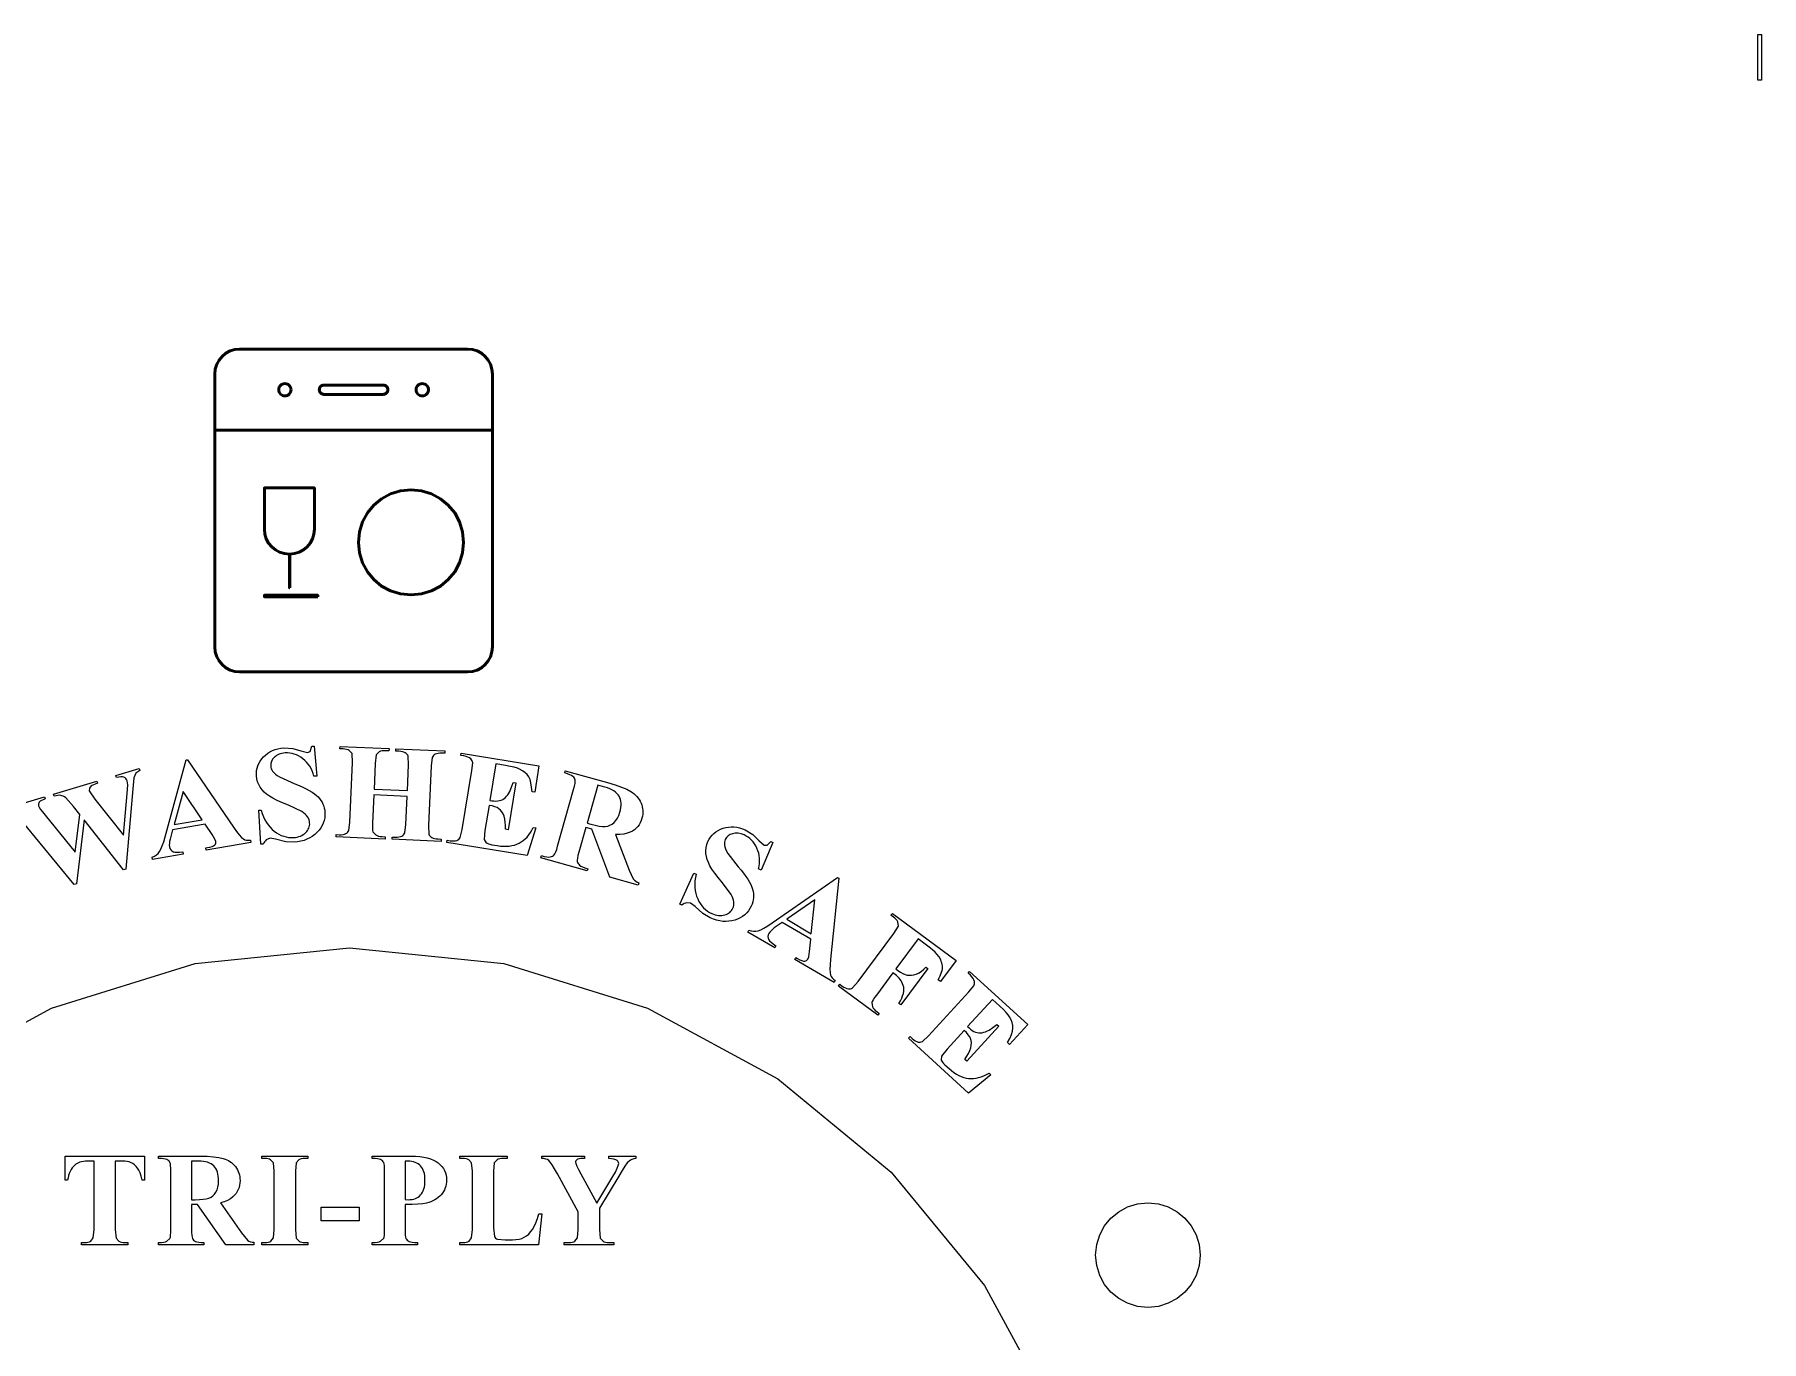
# Model space of a CAD drawing. Header units: centimetres. Extents: x -6.4 to 5.4, y -5.3 to 6.4.
# Drawn here: x -1.25 to 5.43, y 1.38 to 6.44 of the extents above; entities that cross this region are included whole.
import ezdxf

# ---------------------------------------------------------------- set-up
doc = ezdxf.new("R2010")
doc.units = ezdxf.units.CM
doc.header["$MEASUREMENT"] = 0
doc.header["$XCLIPFRAME"] = 0
doc.layers.add('Layer 1', color=7, linetype='Continuous')
picture_1 = doc.add_image_def('image2.png', size_in_pixel=(73, 914))

msp = doc.modelspace()

# ---------------------------------------------------------------- linework, layer by layer
at = {"layer": 'Layer 1', "lineweight": 50}
for points in [[(0.42797, 3.97009), (-0.45211, 3.97009), (-0.47167, 3.97206), (-0.48988, 3.97772), (-0.50637, 3.98667), (-0.52073, 3.99852), (-0.53258, 4.01289), (-0.54153, 4.02937), (-0.54719, 4.04759), (-0.54916, 4.06714), (-0.54916, 5.12248), (-0.54719, 5.14203), (-0.54153, 5.16025), (-0.53258, 5.17673), (-0.52073, 5.1911), (-0.50637, 5.20295), (-0.48988, 5.2119), (-0.47167, 5.21756), (-0.45211, 5.21953), (0.42797, 5.21953), (0.44752, 5.21756), (0.46574, 5.2119), (0.48222, 5.20295), (0.49658, 5.1911), (0.50843, 5.17673), (0.51738, 5.16025), (0.52304, 5.14203), (0.52501, 5.12248), (0.52501, 4.06714), (0.52304, 4.04759), (0.51738, 4.02937), (0.50843, 4.01289), (0.49658, 3.99852), (0.48222, 3.98667), (0.46574, 3.97772), (0.44752, 3.97206), (0.42797, 3.97009)], [(-0.254, 5.06203), (-0.25448, 5.05724), (-0.25587, 5.05278), (-0.25806, 5.04874), (-0.26097, 5.04522), (-0.26449, 5.04231), (-0.26853, 5.04012), (-0.27299, 5.03873), (-0.27778, 5.03825), (-0.28258, 5.03873), (-0.28705, 5.04012), (-0.2911, 5.04231), (-0.29462, 5.04522), (-0.29753, 5.04874), (-0.29972, 5.05278), (-0.30111, 5.05724), (-0.30159, 5.06203), (-0.30111, 5.06682), (-0.29972, 5.07128), (-0.29753, 5.07532), (-0.29462, 5.07884), (-0.2911, 5.08174), (-0.28705, 5.08393), (-0.28258, 5.08532), (-0.27778, 5.0858), (-0.27299, 5.08532), (-0.26853, 5.08393), (-0.26449, 5.08174), (-0.26097, 5.07884), (-0.25806, 5.07532), (-0.25587, 5.07128), (-0.25448, 5.06682), (-0.254, 5.06203)], [(0.10291, 5.04415), (-0.12704, 5.04415), (-0.13064, 5.04451), (-0.134, 5.04556), (-0.13703, 5.0472), (-0.13968, 5.04939), (-0.14187, 5.05204), (-0.14351, 5.05507), (-0.14456, 5.05843), (-0.14492, 5.06203), (-0.14456, 5.06564), (-0.14351, 5.06899), (-0.14187, 5.07203), (-0.13968, 5.07468), (-0.13703, 5.07686), (-0.134, 5.07851), (-0.13064, 5.07956), (-0.12704, 5.07992), (0.10291, 5.07992), (0.10651, 5.07956), (0.10987, 5.07851), (0.1129, 5.07686), (0.11555, 5.07468), (0.11774, 5.07203), (0.11938, 5.06899), (0.12043, 5.06564), (0.12079, 5.06203), (0.12043, 5.05843), (0.11938, 5.05507), (0.11774, 5.05204), (0.11555, 5.04939), (0.1129, 5.0472), (0.10987, 5.04556), (0.10651, 5.04451), (0.10291, 5.04415)], [(0.27744, 5.06203), (0.27696, 5.05724), (0.27557, 5.05278), (0.27338, 5.04874), (0.27047, 5.04522), (0.26695, 5.04231), (0.26291, 5.04012), (0.25845, 5.03873), (0.25366, 5.03825), (0.24886, 5.03873), (0.24439, 5.04012), (0.24034, 5.04231), (0.23682, 5.04522), (0.23391, 5.04874), (0.23172, 5.05278), (0.23033, 5.05724), (0.22985, 5.06203), (0.23033, 5.06682), (0.23172, 5.07128), (0.23391, 5.07532), (0.23682, 5.07884), (0.24034, 5.08174), (0.24439, 5.08393), (0.24886, 5.08532), (0.25366, 5.0858), (0.25845, 5.08532), (0.26291, 5.08393), (0.26695, 5.08174), (0.27047, 5.07884), (0.27338, 5.07532), (0.27557, 5.07128), (0.27696, 5.06682), (0.27744, 5.06203)], [(-0.26043, 4.42603), (-0.26043, 4.42603), (-0.27994, 4.428), (-0.29811, 4.43363), (-0.31455, 4.44256), (-0.32888, 4.45438), (-0.3407, 4.4687), (-0.34963, 4.48514), (-0.35527, 4.50332), (-0.35724, 4.52283), (-0.35724, 4.68186), (-0.16363, 4.68186), (-0.16363, 4.52283), (-0.1656, 4.50332), (-0.17124, 4.48514), (-0.18017, 4.4687), (-0.19199, 4.45438), (-0.20632, 4.44256), (-0.22276, 4.43363), (-0.24093, 4.428), (-0.26043, 4.42603)], [(0.41354, 4.4715), (0.4094, 4.43049), (0.39754, 4.39229), (0.37878, 4.35771), (0.35393, 4.32759), (0.32381, 4.30274), (0.28923, 4.28398), (0.25103, 4.27212), (0.21002, 4.26798), (0.16899, 4.27212), (0.13078, 4.28398), (0.09621, 4.30274), (0.06608, 4.32759), (0.04123, 4.35771), (0.02246, 4.39229), (0.0106, 4.43049), (0.00647, 4.4715), (0.0106, 4.51252), (0.02246, 4.55072), (0.04123, 4.58529), (0.06608, 4.61541), (0.09621, 4.64026), (0.13078, 4.65903), (0.16899, 4.67089), (0.21002, 4.67502), (0.25103, 4.67089), (0.28923, 4.65903), (0.32381, 4.64026), (0.35393, 4.61541), (0.37878, 4.58529), (0.39754, 4.55072), (0.4094, 4.51252), (0.41354, 4.4715)], [(-0.25926, 4.29613), (-0.26046, 4.29613), (-0.26046, 4.42606), (-0.25926, 4.42606), (-0.25926, 4.29613)], [(-0.15078, 4.26113), (-0.35722, 4.26113), (-0.35722, 4.26727), (-0.15078, 4.26727), (-0.15078, 4.26113)]]:
    msp.add_lwpolyline(points, close=True, dxfattribs=at)
msp.add_lwpolyline([(-0.54894, 4.90576), (0.52562, 4.90576)], dxfattribs=at)
at = {"layer": 'Layer 1'}
for points in [[(-0.16511, 3.68379), (-0.15478, 3.56744), (-0.16574, 3.56673), (-0.16874, 3.57725), (-0.17241, 3.5872), (-0.17676, 3.59656), (-0.18177, 3.60533), (-0.18745, 3.61353), (-0.1938, 3.62114), (-0.20083, 3.62818), (-0.20854, 3.63463), (-0.21666, 3.64037), (-0.22488, 3.64526), (-0.23318, 3.64931), (-0.24159, 3.65253), (-0.25008, 3.6549), (-0.25868, 3.65643), (-0.26737, 3.65711), (-0.27616, 3.65696), (-0.28909, 3.65524), (-0.30047, 3.65185), (-0.30558, 3.64953), (-0.3103, 3.6468), (-0.31462, 3.64364), (-0.31856, 3.64007), (-0.3251, 3.63235), (-0.32959, 3.62422), (-0.33107, 3.62), (-0.33203, 3.61569), (-0.33249, 3.61128), (-0.33245, 3.60678), (-0.33173, 3.60116), (-0.33031, 3.59592), (-0.32822, 3.59103), (-0.32544, 3.5865), (-0.32061, 3.58079), (-0.31459, 3.57517), (-0.30736, 3.56964), (-0.29893, 3.56422), (-0.23884, 3.53787), (-0.22304, 3.5314), (-0.20854, 3.52495), (-0.19535, 3.51852), (-0.18348, 3.5121), (-0.17291, 3.50571), (-0.16365, 3.49933), (-0.15569, 3.49297), (-0.14905, 3.48663), (-0.14343, 3.48015), (-0.1385, 3.47339), (-0.13423, 3.46635), (-0.13065, 3.45902), (-0.12773, 3.4514), (-0.1255, 3.44349), (-0.12393, 3.4353), (-0.12303, 3.42681), (-0.12289, 3.41603), (-0.12388, 3.40556), (-0.12601, 3.3954), (-0.12928, 3.38555), (-0.13367, 3.37602), (-0.13921, 3.3668), (-0.14587, 3.35788), (-0.15367, 3.34927), (-0.16236, 3.34129), (-0.17172, 3.33425), (-0.18174, 3.32815), (-0.19243, 3.323), (-0.20378, 3.31879), (-0.2158, 3.31552), (-0.22848, 3.31321), (-0.24182, 3.31184), (-0.27448, 3.31307), (-0.31369, 3.32322), (-0.33523, 3.32693), (-0.34961, 3.32079), (-0.35313, 3.31758), (-0.35624, 3.31373), (-0.35892, 3.30922), (-0.36118, 3.30406), (-0.3705, 3.30345), (-0.37909, 3.43527), (-0.36977, 3.43588), (-0.3656, 3.42263), (-0.36081, 3.41024), (-0.35538, 3.39871), (-0.34932, 3.38806), (-0.34263, 3.37827), (-0.33532, 3.36935), (-0.32738, 3.3613), (-0.31882, 3.35413), (-0.30987, 3.34785), (-0.30082, 3.3425), (-0.29167, 3.33806), (-0.28242, 3.33454), (-0.27306, 3.33194), (-0.2636, 3.33026), (-0.25404, 3.32951), (-0.24436, 3.32968), (-0.23706, 3.33041), (-0.23017, 3.3316), (-0.22369, 3.33326), (-0.21763, 3.33539), (-0.21197, 3.33798), (-0.20673, 3.34103), (-0.20191, 3.34455), (-0.1975, 3.34853), (-0.19358, 3.3528), (-0.19023, 3.3572), (-0.18745, 3.36172), (-0.18523, 3.36636), (-0.18359, 3.37114), (-0.18251, 3.37605), (-0.18199, 3.38109), (-0.18205, 3.38626), (-0.18288, 3.39232), (-0.18456, 3.39826), (-0.18709, 3.40406), (-0.19047, 3.40971), (-0.1947, 3.41518), (-0.1998, 3.42044), (-0.20578, 3.42551), (-0.21266, 3.43041), (-0.26377, 3.45435), (-0.28757, 3.46409), (-0.30782, 3.47323), (-0.32452, 3.48174), (-0.33766, 3.4896), (-0.34836, 3.49742), (-0.35786, 3.5058), (-0.36615, 3.51475), (-0.37324, 3.52425), (-0.37901, 3.53438), (-0.38336, 3.5451), (-0.38627, 3.55642), (-0.38777, 3.56832), (-0.38794, 3.5786), (-0.38709, 3.58856), (-0.38522, 3.5982), (-0.38233, 3.60752), (-0.37841, 3.61652), (-0.37347, 3.62519), (-0.36751, 3.63355), (-0.36052, 3.64158), (-0.35276, 3.649), (-0.34441, 3.65554), (-0.33548, 3.66118), (-0.32597, 3.66595), (-0.31587, 3.66982), (-0.30519, 3.67282), (-0.29393, 3.67493), (-0.28209, 3.67616), (-0.24756, 3.67435), (-0.21611, 3.66493), (-0.19026, 3.65832), (-0.17955, 3.66309), (-0.17334, 3.68325), (-0.16511, 3.68379)], [(0.06591, 3.49462), (0.06118, 3.38587), (0.06084, 3.3736), (0.06099, 3.36386), (0.06162, 3.35664), (0.06274, 3.35195), (0.07421, 3.33964), (0.07897, 3.33719), (0.08453, 3.33535), (0.0909, 3.33412), (0.09805, 3.33349), (0.11004, 3.33297), (0.10965, 3.324), (-0.07975, 3.33222), (-0.07936, 3.34119), (-0.06738, 3.34067), (-0.05985, 3.34069), (-0.05306, 3.34143), (-0.04701, 3.34288), (-0.04171, 3.34502), (-0.03832, 3.34704), (-0.03531, 3.34972), (-0.03269, 3.35306), (-0.03046, 3.35706), (-0.0261, 3.38966), (-0.01609, 3.62034), (-0.01755, 3.65426), (-0.02894, 3.66656), (-0.03369, 3.66902), (-0.03928, 3.67086), (-0.0457, 3.67209), (-0.05297, 3.67272), (-0.06495, 3.67324), (-0.06456, 3.68221), (0.12485, 3.67399), (0.12446, 3.66502), (0.11247, 3.66554), (0.10501, 3.66552), (0.09827, 3.66478), (0.09226, 3.66333), (0.08698, 3.66118), (0.07555, 3.64916), (0.0712, 3.61655), (0.06689, 3.51732), (0.19591, 3.51172), (0.20021, 3.61095), (0.19875, 3.64487), (0.19702, 3.64822), (0.19453, 3.65139), (0.19126, 3.65438), (0.18719, 3.65718), (0.18238, 3.65964), (0.17678, 3.66148), (0.17037, 3.66271), (0.16316, 3.66334), (0.15136, 3.66385), (0.15175, 3.67282), (0.34116, 3.6646), (0.34077, 3.65563), (0.32897, 3.65614), (0.32139, 3.65612), (0.31459, 3.65539), (0.30858, 3.65394), (0.30338, 3.65179), (0.29998, 3.64977), (0.29692, 3.6471), (0.29421, 3.64377), (0.29185, 3.63977), (0.28751, 3.60716), (0.2775, 3.37648), (0.27895, 3.34256), (0.28068, 3.33922), (0.28318, 3.33605), (0.28645, 3.33305), (0.29052, 3.33025), (0.29533, 3.32779), (0.30093, 3.32595), (0.30734, 3.32472), (0.31455, 3.32409), (0.32636, 3.32358), (0.32597, 3.31461), (0.13655, 3.32283), (0.13694, 3.3318), (0.14875, 3.33129), (0.15633, 3.33131), (0.16313, 3.33205), (0.16913, 3.3335), (0.17433, 3.33565), (0.17774, 3.33767), (0.18079, 3.34034), (0.18349, 3.34367), (0.18585, 3.34767), (0.1902, 3.38027), (0.19492, 3.48902), (0.06591, 3.49462)], [(-0.58631, 3.38149), (-0.71189, 3.36005), (-0.72176, 3.3237), (-0.72363, 3.31504), (-0.72468, 3.30726), (-0.72492, 3.30038), (-0.72437, 3.29439), (-0.72243, 3.28765), (-0.71915, 3.28214), (-0.71453, 3.27784), (-0.70857, 3.27476), (-0.70335, 3.27369), (-0.69557, 3.2733), (-0.68522, 3.2736), (-0.67231, 3.2746), (-0.6708, 3.26575), (-0.79005, 3.24538), (-0.79156, 3.25424), (-0.78271, 3.25786), (-0.7749, 3.26257), (-0.76817, 3.26835), (-0.76253, 3.27519), (-0.75731, 3.28439), (-0.75194, 3.2971), (-0.74644, 3.31331), (-0.74082, 3.33303), (-0.65961, 3.63002), (-0.65454, 3.63089), (-0.47689, 3.37024), (-0.46488, 3.35332), (-0.45436, 3.34), (-0.44531, 3.3303), (-0.43772, 3.32423), (-0.43212, 3.32148), (-0.42577, 3.31975), (-0.41862, 3.31902), (-0.41067, 3.31928), (-0.40915, 3.31043), (-0.58268, 3.2808), (-0.58419, 3.28965), (-0.57706, 3.29087), (-0.56746, 3.29288), (-0.55952, 3.29534), (-0.55326, 3.29825), (-0.5487, 3.30161), (-0.54654, 3.3043), (-0.5452, 3.30735), (-0.54467, 3.31072), (-0.54493, 3.3144), (-0.54812, 3.32378), (-0.55937, 3.34178), (-0.58631, 3.38149)], [(0.53775, 3.61431), (0.51492, 3.47349), (0.52207, 3.47233), (0.5304, 3.47131), (0.53825, 3.47103), (0.5456, 3.47149), (0.55248, 3.47269), (0.55886, 3.47463), (0.56477, 3.47731), (0.57018, 3.48072), (0.57512, 3.48488), (0.57967, 3.48974), (0.58397, 3.49527), (0.58804, 3.50146), (0.59185, 3.50832), (0.59873, 3.52405), (0.6046, 3.54246), (0.6149, 3.54079), (0.58556, 3.3598), (0.57527, 3.36147), (0.57554, 3.37593), (0.5747, 3.38918), (0.57276, 3.40123), (0.56973, 3.41206), (0.56579, 3.4216), (0.56121, 3.42964), (0.55597, 3.4362), (0.55006, 3.44129), (0.54298, 3.44537), (0.53424, 3.44888), (0.52385, 3.45182), (0.51179, 3.45419), (0.49604, 3.357), (0.49293, 3.32174), (0.50064, 3.30978), (0.50433, 3.30736), (0.50916, 3.30526), (0.51512, 3.3035), (0.52221, 3.30209), (0.54373, 3.2986), (0.55606, 3.29696), (0.56787, 3.29612), (0.57919, 3.29608), (0.58999, 3.29684), (0.60028, 3.2984), (0.61006, 3.30075), (0.61933, 3.3039), (0.62808, 3.30785), (0.63637, 3.31261), (0.64425, 3.31818), (0.65171, 3.32458), (0.65875, 3.3318), (0.66537, 3.33985), (0.67157, 3.34872), (0.67735, 3.35842), (0.68271, 3.36895), (0.69256, 3.36735), (0.65858, 3.26018), (0.34822, 3.31048), (0.34965, 3.31935), (0.36149, 3.31743), (0.36897, 3.31657), (0.3758, 3.3165), (0.38198, 3.31723), (0.3875, 3.31874), (0.3911, 3.32035), (0.3944, 3.32266), (0.39739, 3.32566), (0.40008, 3.32938), (0.40822, 3.36125), (0.44516, 3.58917), (0.44851, 3.61843), (0.44762, 3.62292), (0.44607, 3.62699), (0.44386, 3.63062), (0.44099, 3.63383), (0.43602, 3.63787), (0.42998, 3.64116), (0.42287, 3.64371), (0.41467, 3.64551), (0.40283, 3.64743), (0.40427, 3.65629), (0.70478, 3.60758), (0.68821, 3.50536), (0.67791, 3.50703), (0.67653, 3.52515), (0.67393, 3.54073), (0.67217, 3.54758), (0.67011, 3.55379), (0.66776, 3.55937), (0.66511, 3.56432), (0.65871, 3.57317), (0.65071, 3.58118), (0.64109, 3.58834), (0.62985, 3.59466), (0.62117, 3.59812), (0.60917, 3.60155), (0.59384, 3.60492), (0.57517, 3.60825), (0.53775, 3.61431)], [(0.88567, 3.36795), (0.85891, 3.27284), (0.85565, 3.26042), (0.85354, 3.25037), (0.85257, 3.24273), (0.85278, 3.23752), (0.8539, 3.23357), (0.8558, 3.2298), (0.85846, 3.2262), (0.86187, 3.22279), (0.86673, 3.21943), (0.87362, 3.21606), (0.88256, 3.21268), (0.89356, 3.2093), (0.89113, 3.20066), (0.7118, 3.2511), (0.71423, 3.25975), (0.7255, 3.25687), (0.73496, 3.25508), (0.7426, 3.25439), (0.74843, 3.25479), (0.75312, 3.25599), (0.75724, 3.25772), (0.76079, 3.25994), (0.76376, 3.26265), (0.76666, 3.26698), (0.76982, 3.27397), (0.77323, 3.28362), (0.77692, 3.2959), (0.83888, 3.51615), (0.84215, 3.52861), (0.84428, 3.53864), (0.84523, 3.54626), (0.84502, 3.55147), (0.8439, 3.55543), (0.842, 3.5592), (0.83934, 3.56278), (0.83594, 3.5662), (0.83108, 3.56955), (0.82419, 3.57292), (0.81524, 3.5763), (0.80424, 3.57969), (0.80667, 3.58833), (0.9696, 3.5425), (0.99911, 3.53363), (1.02405, 3.52491), (1.04441, 3.51632), (1.06023, 3.50786), (1.06678, 3.50351), (1.07286, 3.4988), (1.07848, 3.49373), (1.08363, 3.48831), (1.08832, 3.48252), (1.09253, 3.47638), (1.09628, 3.46989), (1.09957, 3.46303), (1.1023, 3.45599), (1.10438, 3.44886), (1.1058, 3.44166), (1.10658, 3.43437), (1.1067, 3.427), (1.10616, 3.41955), (1.10498, 3.41201), (1.10315, 3.40439), (1.10015, 3.3954), (1.09638, 3.38705), (1.09185, 3.37935), (1.08657, 3.37229), (1.08052, 3.36588), (1.07372, 3.36012), (1.06616, 3.355), (1.05784, 3.35054), (1.04597, 3.34604), (1.0326, 3.34302), (1.01772, 3.3415), (1.00134, 3.34146), (1.05323, 3.20363), (1.06922, 3.16949), (1.07379, 3.16455), (1.07905, 3.16035), (1.08497, 3.15688), (1.09155, 3.15415), (1.08897, 3.145), (0.97858, 3.17605), (0.90869, 3.36148), (0.88567, 3.36795)], [(-0.598, 3.39879), (-0.67162, 3.50728), (-0.70633, 3.38029), (-0.598, 3.39879)], [(0.93204, 3.53276), (0.89068, 3.38576), (0.90541, 3.38162), (0.92238, 3.37727), (0.93732, 3.37434), (0.95021, 3.37283), (0.96104, 3.37273), (0.97056, 3.37417), (0.97948, 3.37714), (0.98779, 3.38164), (0.99549, 3.38765), (1.00244, 3.39523), (1.00848, 3.40444), (1.0136, 3.41525), (1.01779, 3.42767), (1.02011, 3.43704), (1.02166, 3.44595), (1.02246, 3.45439), (1.02249, 3.46237), (1.02175, 3.46989), (1.02025, 3.47695), (1.01799, 3.48354), (1.01497, 3.48967), (1.01113, 3.49538), (1.00641, 3.50072), (1.00082, 3.50569), (0.99435, 3.51029), (0.98701, 3.51452), (0.97879, 3.51837), (0.96969, 3.52186), (0.95972, 3.52497), (0.93204, 3.53276)], [(1.60925, 3.31116), (1.56371, 3.20359), (1.55369, 3.20811), (1.55599, 3.21881), (1.55742, 3.22931), (1.55799, 3.23962), (1.55769, 3.24972), (1.55652, 3.25963), (1.55449, 3.26934), (1.55159, 3.27885), (1.54782, 3.28816), (1.54335, 3.29704), (1.5384, 3.30522), (1.53297, 3.3127), (1.52706, 3.31949), (1.52067, 3.32558), (1.5138, 3.33096), (1.50645, 3.33566), (1.49861, 3.33965), (1.48639, 3.34421), (1.47475, 3.34657), (1.46916, 3.34692), (1.46371, 3.34673), (1.4584, 3.34598), (1.45325, 3.34467), (1.44385, 3.34093), (1.43607, 3.33585), (1.43278, 3.33283), (1.4299, 3.32948), (1.42742, 3.3258), (1.42535, 3.32181), (1.42335, 3.31651), (1.42213, 3.31121), (1.42169, 3.30591), (1.422, 3.3006), (1.42358, 3.2933), (1.42626, 3.28551), (1.43005, 3.27723), (1.43494, 3.26849), (1.4756, 3.21699), (1.48652, 3.20386), (1.49628, 3.19135), (1.5049, 3.17947), (1.51237, 3.16823), (1.5187, 3.15761), (1.52387, 3.14763), (1.5279, 3.13828), (1.53079, 3.12956), (1.5327, 3.12121), (1.53389, 3.11293), (1.53434, 3.10471), (1.53406, 3.09655), (1.53306, 3.08846), (1.53132, 3.08042), (1.52885, 3.07245), (1.52566, 3.06453), (1.52072, 3.05495), (1.51492, 3.04617), (1.50827, 3.03821), (1.50076, 3.03105), (1.49239, 3.0247), (1.48317, 3.01916), (1.4731, 3.01442), (1.46217, 3.01049), (1.45074, 3.00753), (1.43917, 3.0057), (1.42745, 3.00503), (1.4156, 3.0055), (1.4036, 3.00712), (1.39147, 3.00988), (1.37919, 3.0138), (1.36677, 3.01886), (1.33851, 3.03529), (1.30867, 3.06267), (1.2914, 3.07607), (1.27582, 3.0774), (1.2712, 3.07622), (1.26665, 3.07428), (1.26217, 3.07157), (1.25775, 3.06807), (1.24924, 3.07192), (1.30359, 3.19232), (1.3121, 3.18847), (1.30955, 3.17482), (1.30797, 3.16163), (1.30734, 3.14891), (1.30768, 3.13665), (1.30898, 3.12487), (1.31125, 3.11356), (1.31447, 3.10272), (1.31866, 3.09237), (1.32361, 3.08262), (1.32908, 3.07364), (1.33508, 3.06543), (1.34159, 3.05797), (1.34863, 3.05128), (1.35619, 3.04536), (1.36429, 3.0402), (1.37291, 3.0358), (1.37969, 3.03301), (1.38634, 3.03083), (1.39284, 3.02925), (1.39919, 3.02827), (1.4054, 3.0279), (1.41146, 3.02814), (1.41738, 3.02898), (1.42314, 3.03042), (1.4286, 3.03235), (1.43362, 3.03466), (1.4382, 3.03734), (1.44234, 3.0404), (1.44604, 3.04385), (1.44929, 3.04767), (1.45211, 3.05188), (1.45449, 3.05647), (1.45661, 3.06221), (1.45792, 3.06824), (1.45841, 3.07455), (1.45808, 3.08113), (1.45691, 3.08794), (1.45489, 3.09498), (1.452, 3.10227), (1.44822, 3.10983), (1.41435, 3.15498), (1.39792, 3.17477), (1.38433, 3.19234), (1.37359, 3.20769), (1.36568, 3.22081), (1.35992, 3.23274), (1.35548, 3.24461), (1.35236, 3.25641), (1.35056, 3.26812), (1.35023, 3.27977), (1.35144, 3.29128), (1.35418, 3.30263), (1.35844, 3.31384), (1.36312, 3.323), (1.36855, 3.3314), (1.37473, 3.33903), (1.38167, 3.3459), (1.38935, 3.352), (1.39778, 3.35733), (1.40697, 3.3619), (1.41692, 3.3657), (1.42726, 3.36861), (1.4377, 3.37045), (1.44823, 3.37125), (1.45887, 3.37098), (1.4696, 3.36966), (1.48044, 3.36729), (1.49137, 3.36387), (1.5024, 3.35939), (1.53203, 3.34157), (1.55537, 3.31848), (1.57509, 3.30049), (1.58678, 3.29966), (1.60174, 3.31455), (1.60925, 3.31116)], [(1.75584, 2.93709), (1.64587, 3.00141), (1.61494, 2.97991), (1.60794, 2.97448), (1.60214, 2.9692), (1.59753, 2.96408), (1.5941, 2.95914), (1.59125, 2.95273), (1.59022, 2.9464), (1.591, 2.94014), (1.59358, 2.93395), (1.59689, 2.92978), (1.6026, 2.92447), (1.61072, 2.91805), (1.62125, 2.91051), (1.61671, 2.90276), (1.51228, 2.96384), (1.51682, 2.97159), (1.52593, 2.96867), (1.53493, 2.96726), (1.54381, 2.96736), (1.55253, 2.96898), (1.56244, 2.97267), (1.57473, 2.97895), (1.58936, 2.98783), (1.60634, 2.99932), (1.8595, 3.17456), (1.86394, 3.17196), (1.83241, 2.85812), (1.83072, 2.83744), (1.83022, 2.82047), (1.83092, 2.80722), (1.83283, 2.79769), (1.83535, 2.79199), (1.8391, 2.78657), (1.8441, 2.78142), (1.85037, 2.77651), (1.84583, 2.76875), (1.69387, 2.85763), (1.69841, 2.86538), (1.70466, 2.86173), (1.7133, 2.85709), (1.72097, 2.85388), (1.72763, 2.85208), (1.73328, 2.85172), (1.73666, 2.8524), (1.73965, 2.85387), (1.74222, 2.85611), (1.74439, 2.8591), (1.74798, 2.86833), (1.75094, 2.88935), (1.75584, 2.93709)], [(1.75801, 2.95785), (1.77138, 3.08828), (1.66315, 3.01334), (1.75801, 2.95785)], [(2.17076, 2.93782), (2.08482, 2.82197), (2.09321, 2.81575), (2.10273, 2.80923), (2.11186, 2.80407), (2.12063, 2.80027), (2.12906, 2.79782), (2.13739, 2.79674), (2.14595, 2.79695), (2.15474, 2.79845), (2.16376, 2.80124), (2.173, 2.80558), (2.18237, 2.81162), (2.19187, 2.81937), (2.20147, 2.82886), (2.20897, 2.8233), (2.10446, 2.68241), (2.09696, 2.68797), (2.1028, 2.69844), (2.10757, 2.70839), (2.11127, 2.71782), (2.1139, 2.72672), (2.11546, 2.7351), (2.11595, 2.74297), (2.11536, 2.75031), (2.11371, 2.75713), (2.11129, 2.76354), (2.10843, 2.76967), (2.10512, 2.77552), (2.10137, 2.78108), (2.09717, 2.78635), (2.09252, 2.79134), (2.08742, 2.79605), (2.08188, 2.80047), (2.07349, 2.80669), (2.00959, 2.72054), (2.00243, 2.71057), (1.99709, 2.70243), (1.99357, 2.6961), (1.99187, 2.69158), (1.99448, 2.67495), (1.99705, 2.67025), (2.00062, 2.66561), (2.00521, 2.66103), (2.01078, 2.6565), (2.02042, 2.64935), (2.01507, 2.64214), (1.8628, 2.75509), (1.86815, 2.7623), (1.87779, 2.75515), (1.88404, 2.75094), (1.89008, 2.74775), (1.8959, 2.74556), (1.90149, 2.74437), (1.90543, 2.74414), (1.90942, 2.74467), (1.91345, 2.74597), (1.91755, 2.74803), (1.93942, 2.7726), (2.07698, 2.95805), (2.09477, 2.98696), (2.09225, 3.00352), (2.08968, 3.00822), (2.08608, 3.01288), (2.08145, 3.01749), (2.07579, 3.02208), (2.06615, 3.02923), (2.0715, 3.03645), (2.31778, 2.85377), (2.25797, 2.77313), (2.24914, 2.77968), (2.25691, 2.79452), (2.26213, 2.80838), (2.26378, 2.81495), (2.2648, 2.82128), (2.26517, 2.82737), (2.26491, 2.83322), (2.26409, 2.83894), (2.26273, 2.84467), (2.26084, 2.8504), (2.25841, 2.85615), (2.25194, 2.86765), (2.24333, 2.87916), (2.23646, 2.88636), (2.22657, 2.89521), (2.21365, 2.90571), (2.19769, 2.91785), (2.17076, 2.93782)], [(2.45888, 2.70343), (2.36253, 2.59822), (2.36787, 2.59333), (2.37428, 2.5879), (2.38068, 2.58337), (2.38709, 2.57971), (2.39349, 2.57694), (2.3999, 2.57506), (2.4063, 2.57406), (2.41271, 2.57394), (2.41911, 2.5747), (2.42558, 2.57627), (2.43222, 2.57853), (2.43901, 2.58148), (2.44597, 2.58513), (2.46035, 2.59451), (2.47535, 2.60668), (2.48305, 2.59963), (2.35922, 2.46441), (2.35153, 2.47145), (2.35969, 2.48339), (2.36626, 2.49493), (2.37124, 2.50607), (2.37465, 2.51679), (2.37659, 2.52692), (2.37718, 2.53616), (2.3764, 2.54452), (2.37425, 2.55202), (2.37057, 2.55932), (2.36518, 2.56704), (2.3581, 2.5752), (2.34933, 2.5838), (2.28284, 2.51118), (2.26088, 2.48341), (2.26077, 2.46918), (2.26253, 2.46513), (2.26542, 2.46073), (2.26944, 2.45599), (2.27459, 2.45091), (2.29067, 2.43619), (2.30007, 2.42806), (2.30949, 2.42087), (2.31893, 2.41463), (2.32838, 2.40934), (2.33784, 2.405), (2.34731, 2.4016), (2.35679, 2.39915), (2.36627, 2.39765), (2.37581, 2.39708), (2.38545, 2.39742), (2.3952, 2.39867), (2.40504, 2.40085), (2.41499, 2.40394), (2.42505, 2.40796), (2.4352, 2.4129), (2.44546, 2.41876), (2.45282, 2.41201), (2.36561, 2.34106), (2.13373, 2.5534), (2.13979, 2.56002), (2.14864, 2.55192), (2.15442, 2.5471), (2.1601, 2.5433), (2.16567, 2.54051), (2.17111, 2.53875), (2.175, 2.53812), (2.17902, 2.53824), (2.18317, 2.53911), (2.18746, 2.54074), (2.21174, 2.56292), (2.36768, 2.73321), (2.38654, 2.75583), (2.38826, 2.76008), (2.38919, 2.76433), (2.38934, 2.76858), (2.3887, 2.77284), (2.38676, 2.77894), (2.38352, 2.785), (2.37896, 2.79104), (2.37309, 2.79704), (2.36425, 2.80513), (2.37032, 2.81176), (2.59484, 2.60615), (2.5249, 2.52978), (2.5172, 2.53683), (2.52599, 2.55274), (2.53237, 2.5672), (2.53634, 2.5802), (2.53794, 2.59175), (2.53744, 2.60266), (2.53514, 2.61375), (2.53103, 2.62502), (2.5251, 2.63647), (2.51974, 2.64412), (2.51159, 2.65356), (2.50063, 2.6648), (2.48684, 2.67782), (2.45888, 2.70343)], [(-0.82064, 2.09713), (-0.82064, 2.00465), (-0.82942, 2.00465), (-0.83358, 2.01954), (-0.83795, 2.03216), (-0.84253, 2.04253), (-0.84733, 2.05063), (-0.8527, 2.0573), (-0.859, 2.06324), (-0.86623, 2.06844), (-0.87436, 2.07293), (-0.88004, 2.07492), (-0.88754, 2.07635), (-0.89683, 2.07721), (-0.90794, 2.0775), (-0.93377, 2.0775), (-0.93377, 1.813), (-0.93093, 1.77993), (-0.91974, 1.7684), (-0.91517, 1.7662), (-0.90985, 1.76464), (-0.90377, 1.76371), (-0.89692, 1.7634), (-0.88573, 1.7634), (-0.88573, 1.75462), (-1.06395, 1.75462), (-1.06395, 1.7634), (-1.05267, 1.7634), (-1.04567, 1.76374), (-1.03937, 1.76475), (-1.03379, 1.76642), (-1.02891, 1.76874), (-1.01867, 1.78097), (-1.01591, 1.813), (-1.01591, 2.0775), (-1.04071, 2.0775), (-1.049, 2.07727), (-1.05671, 2.07658), (-1.06383, 2.07543), (-1.07036, 2.07383), (-1.07631, 2.07177), (-1.08167, 2.06925), (-1.08645, 2.06628), (-1.09064, 2.06286), (-1.09585, 2.05749), (-1.10054, 2.05157), (-1.10474, 2.04511), (-1.10843, 2.03811), (-1.11161, 2.03057), (-1.1143, 2.02248), (-1.1165, 2.01384), (-1.1182, 2.00465), (-1.12801, 2.00465), (-1.12801, 2.09713), (-0.82064, 2.09713)], [(-0.63879, 1.91063), (-0.63879, 1.81403), (-0.63858, 1.80147), (-0.63794, 1.79146), (-0.63687, 1.78401), (-0.63535, 1.77916), (-0.63333, 1.77574), (-0.63066, 1.77269), (-0.62734, 1.77002), (-0.62338, 1.76771), (-0.61813, 1.76584), (-0.61104, 1.76449), (-0.60209, 1.76367), (-0.59127, 1.7634), (-0.59127, 1.75462), (-0.76639, 1.75462), (-0.76639, 1.7634), (-0.75546, 1.76368), (-0.74645, 1.7645), (-0.73936, 1.76587), (-0.73419, 1.76779), (-0.72231, 1.77924), (-0.72079, 1.78408), (-0.71972, 1.7915), (-0.71908, 1.80149), (-0.71887, 1.81403), (-0.71887, 2.03772), (-0.71908, 2.05031), (-0.71972, 2.06032), (-0.72079, 2.06774), (-0.72231, 2.07259), (-0.72433, 2.07601), (-0.72701, 2.07906), (-0.73033, 2.08173), (-0.73428, 2.08404), (-0.73953, 2.08591), (-0.74662, 2.08726), (-0.75557, 2.08807), (-0.76639, 2.08834), (-0.76639, 2.09713), (-0.60728, 2.09713), (-0.57832, 2.09659), (-0.55354, 2.09499), (-0.53292, 2.0923), (-0.51645, 2.08852), (-0.50942, 2.08616), (-0.50271, 2.08333), (-0.49634, 2.08005), (-0.4903, 2.07631), (-0.48459, 2.07211), (-0.47921, 2.06744), (-0.47416, 2.06232), (-0.46944, 2.05674), (-0.46517, 2.05084), (-0.46148, 2.04468), (-0.45836, 2.03828), (-0.4558, 2.03162), (-0.45382, 2.02472), (-0.4524, 2.01756), (-0.45155, 2.01016), (-0.45127, 2.0025), (-0.4517, 1.99324), (-0.45298, 1.98439), (-0.45512, 1.97594), (-0.45811, 1.9679), (-0.46194, 1.96026), (-0.46663, 1.95304), (-0.47217, 1.94622), (-0.47856, 1.93982), (-0.48815, 1.93244), (-0.49949, 1.92607), (-0.51256, 1.92069), (-0.52738, 1.91632), (-0.44533, 1.80034), (-0.42217, 1.77244), (-0.41678, 1.76901), (-0.41096, 1.76644), (-0.40471, 1.76475), (-0.39806, 1.76392), (-0.39806, 1.75462), (-0.50586, 1.75462), (-0.61632, 1.91063), (-0.63879, 1.91063)], [(-0.63879, 2.07801), (-0.63879, 1.92871), (-0.62442, 1.92871), (-0.60795, 1.92911), (-0.59369, 1.93032), (-0.58164, 1.93231), (-0.57181, 1.93509), (-0.56356, 1.93896), (-0.55625, 1.94412), (-0.54987, 1.95055), (-0.54443, 1.95825), (-0.54007, 1.96722), (-0.53695, 1.97748), (-0.53507, 1.98901), (-0.53444, 2.00181), (-0.53473, 2.01124), (-0.53559, 2.02004), (-0.53702, 2.0282), (-0.53902, 2.03572), (-0.5416, 2.0426), (-0.54475, 2.04884), (-0.54848, 2.05444), (-0.55278, 2.05941), (-0.55771, 2.06377), (-0.56334, 2.06755), (-0.56967, 2.07074), (-0.57669, 2.07336), (-0.58441, 2.07539), (-0.59282, 2.07685), (-0.60194, 2.07772), (-0.61176, 2.07801), (-0.63879, 2.07801)], [(-0.18875, 1.7634), (-0.18875, 1.75462), (-0.36698, 1.75462), (-0.36698, 1.7634), (-0.3557, 1.7634), (-0.34863, 1.76374), (-0.34228, 1.76475), (-0.33665, 1.76642), (-0.33176, 1.76874), (-0.32169, 1.78097), (-0.31893, 1.813), (-0.31893, 2.03875), (-0.32169, 2.07181), (-0.33288, 2.08335), (-0.33745, 2.08555), (-0.34278, 2.08711), (-0.34886, 2.08803), (-0.3557, 2.08834), (-0.36698, 2.08834), (-0.36698, 2.09713), (-0.18875, 2.09713), (-0.18875, 2.08834), (-0.20003, 2.08834), (-0.20704, 2.088), (-0.21334, 2.087), (-0.21892, 2.08533), (-0.22379, 2.08301), (-0.23404, 2.07078), (-0.23679, 2.03875), (-0.23679, 1.813), (-0.23395, 1.77993), (-0.22267, 1.7684), (-0.21811, 1.7662), (-0.21281, 1.76464), (-0.20678, 1.76371), (-0.20003, 1.7634), (-0.18875, 1.7634)], [(0.1869, 1.9096), (0.1869, 1.81455), (0.18711, 1.80184), (0.18775, 1.79174), (0.18883, 1.78424), (0.19035, 1.77933), (0.19236, 1.77589), (0.19506, 1.77281), (0.19843, 1.77008), (0.20249, 1.76771), (0.20773, 1.76584), (0.21481, 1.76449), (0.22371, 1.76367), (0.23443, 1.7634), (0.23443, 1.75462), (0.06034, 1.75462), (0.06034, 1.7634), (0.07127, 1.76368), (0.08028, 1.76451), (0.08737, 1.76591), (0.09254, 1.76788), (0.10442, 1.77942), (0.10594, 1.78428), (0.10701, 1.79175), (0.10765, 1.80184), (0.10786, 1.81455), (0.10786, 2.0372), (0.10765, 2.0499), (0.10701, 2.06), (0.10594, 2.06751), (0.10442, 2.07242), (0.10242, 2.07586), (0.09976, 2.07894), (0.09644, 2.08167), (0.09245, 2.08404), (0.0872, 2.08591), (0.08011, 2.08726), (0.07116, 2.08807), (0.06034, 2.08834), (0.06034, 2.09713), (0.20963, 2.09713), (0.22742, 2.09672), (0.24391, 2.09548), (0.25909, 2.09343), (0.27297, 2.09055), (0.28555, 2.08686), (0.29682, 2.08234), (0.30679, 2.07701), (0.31545, 2.07087), (0.32299, 2.06408), (0.32951, 2.05688), (0.33503, 2.04928), (0.33955, 2.04128), (0.34305, 2.03287), (0.34556, 2.02404), (0.34706, 2.01481), (0.34756, 2.00517), (0.34724, 1.99696), (0.34627, 1.98906), (0.34465, 1.98146), (0.34239, 1.97416), (0.33947, 1.96717), (0.3359, 1.96048), (0.33168, 1.95409), (0.32681, 1.948), (0.3214, 1.9423), (0.3155, 1.93707), (0.3091, 1.93232), (0.30221, 1.92804), (0.29483, 1.92423), (0.28696, 1.92089), (0.27859, 1.91803), (0.26973, 1.91563), (0.2554, 1.91298), (0.23681, 1.9111), (0.21397, 1.90997), (0.1869, 1.9096)], [(0.1869, 2.0775), (0.1869, 1.92923), (0.19956, 1.92871), (0.20706, 1.929), (0.21412, 1.92986), (0.22074, 1.93129), (0.22692, 1.9333), (0.23265, 1.93588), (0.23794, 1.93903), (0.24278, 1.94275), (0.24717, 1.94705), (0.25108, 1.95195), (0.25447, 1.95748), (0.25734, 1.96364), (0.25969, 1.97043), (0.26152, 1.97785), (0.26283, 1.98589), (0.26362, 1.99457), (0.26388, 2.00388), (0.26362, 2.01312), (0.26283, 2.02171), (0.26152, 2.02965), (0.25969, 2.03695), (0.25734, 2.04361), (0.25447, 2.04964), (0.25108, 2.05502), (0.24717, 2.05976), (0.24275, 2.06391), (0.2378, 2.06751), (0.23233, 2.07055), (0.22635, 2.07305), (0.21985, 2.075), (0.21285, 2.07639), (0.20533, 2.07722), (0.19732, 2.0775), (0.1869, 2.0775)], [(0.7153, 1.87447), (0.70239, 1.75462), (0.39914, 1.75462), (0.39914, 1.7634), (0.41042, 1.7634), (0.41749, 1.76374), (0.42384, 1.76475), (0.42947, 1.76642), (0.43436, 1.76874), (0.44443, 1.78097), (0.44719, 1.813), (0.44719, 2.03875), (0.44443, 2.07181), (0.43324, 2.08335), (0.42867, 2.08555), (0.42335, 2.08711), (0.41727, 2.08803), (0.41042, 2.08834), (0.39914, 2.08834), (0.39914, 2.09713), (0.5815, 2.09713), (0.5815, 2.08834), (0.56652, 2.08834), (0.55945, 2.088), (0.55309, 2.087), (0.54744, 2.08533), (0.5425, 2.08301), (0.53208, 2.07078), (0.52933, 2.03875), (0.52933, 1.82023), (0.53234, 1.78674), (0.53419, 1.78336), (0.53678, 1.78045), (0.5401, 1.77799), (0.54413, 1.77597), (0.57453, 1.77373), (0.60294, 1.77373), (0.61594, 1.77433), (0.6278, 1.77612), (0.63854, 1.77911), (0.64814, 1.78329), (0.65689, 1.78876), (0.66504, 1.79563), (0.67258, 1.80387), (0.67948, 1.81351), (0.68599, 1.82507), (0.69233, 1.83909), (0.69848, 1.85555), (0.70445, 1.87447), (0.7153, 1.87447)], [(1.07924, 2.09713), (1.07924, 2.08834), (1.07128, 2.08685), (1.06431, 2.08471), (1.0583, 2.08191), (1.05324, 2.07844), (1.04606, 2.07084), (1.03703, 2.05863), (1.02617, 2.04182), (1.01346, 2.02041), (0.93907, 1.89591), (0.93907, 1.813), (0.94183, 1.77985), (0.95276, 1.7684), (0.95722, 1.7662), (0.96234, 1.76464), (0.96814, 1.76371), (0.97463, 1.7634), (0.99383, 1.7634), (0.99383, 1.75462), (0.80218, 1.75462), (0.80218, 1.7634), (0.82, 1.7634), (0.82712, 1.76374), (0.83347, 1.76475), (0.83906, 1.76642), (0.84385, 1.76874), (0.85418, 1.78097), (0.85693, 1.813), (0.85693, 1.88179), (0.77635, 2.02902), (0.76522, 2.04859), (0.75588, 2.06365), (0.7483, 2.07423), (0.74251, 2.08034), (0.73718, 2.08374), (0.73102, 2.08621), (0.72404, 2.08774), (0.71625, 2.08834), (0.71625, 2.09713), (0.88027, 2.09713), (0.88027, 2.08834), (0.87295, 2.08834), (0.86607, 2.08807), (0.8603, 2.08724), (0.85564, 2.08587), (0.85211, 2.08395), (0.84951, 2.08177), (0.84766, 2.07951), (0.84654, 2.07716), (0.84617, 2.07474), (0.84743, 2.0684), (0.85122, 2.05856), (0.85754, 2.04522), (0.86641, 2.02842), (0.92848, 1.91545), (0.99022, 2.01826), (1.00023, 2.03582), (1.00739, 2.05016), (1.01169, 2.06126), (1.01312, 2.06914), (1.01272, 2.07247), (1.0115, 2.07549), (1.00945, 2.07822), (1.00658, 2.08068), (1.00141, 2.08354), (0.99444, 2.08577), (0.98565, 2.08737), (0.97506, 2.08834), (0.97506, 2.09713), (1.07924, 2.09713)], [(0.00919, 1.84709), (-0.13804, 1.84709), (-0.13804, 1.89927), (0.00919, 1.89927), (0.00919, 1.84709)], [(3.26203, 1.71441), (3.25792, 1.67365), (3.24613, 1.63569), (3.22749, 1.60133), (3.20279, 1.5714), (3.17286, 1.5467), (3.1385, 1.52806), (3.10054, 1.51627), (3.05978, 1.51216), (3.01901, 1.51627), (2.98104, 1.52806), (2.94668, 1.5467), (2.91674, 1.5714), (2.89204, 1.60133), (2.87339, 1.63569), (2.86161, 1.67365), (2.8575, 1.71441), (2.86161, 1.75517), (2.87339, 1.79313), (2.89204, 1.82749), (2.91674, 1.85742), (2.94668, 1.88212), (2.98104, 1.90076), (3.01901, 1.91255), (3.05978, 1.91666), (3.10054, 1.91255), (3.1385, 1.90076), (3.17286, 1.88212), (3.20279, 1.85742), (3.22749, 1.82749), (3.24613, 1.79313), (3.25792, 1.75517), (3.26203, 1.71441)]]:
    msp.add_lwpolyline(points, close=True, dxfattribs=at)
msp.add_lwpolyline([(-1.35869, 3.44254), (-1.2075, 3.48775), (-1.20493, 3.47915), (-1.21315, 3.47612), (-1.21967, 3.47301), (-1.2245, 3.4698), (-1.22763, 3.46648), (-1.22951, 3.46313), (-1.23054, 3.45969), (-1.23072, 3.45618), (-1.23007, 3.4526), (-1.22747, 3.44677), (-1.22249, 3.43874), (-1.21513, 3.42853), (-1.2054, 3.41613), (-1.08834, 3.27374), (-1.07143, 3.41889), (-1.09566, 3.44941), (-1.1256, 3.48302), (-1.1303, 3.48656), (-1.13503, 3.48935), (-1.1398, 3.49137), (-1.14461, 3.4926), (-1.1498, 3.49304), (-1.15582, 3.49268), (-1.16267, 3.4915), (-1.17036, 3.48949), (-1.17293, 3.49809), (-1.00534, 3.54822), (-1.00276, 3.53961), (-1.02738, 3.52921), (-1.03406, 3.52088), (-1.03433, 3.51059), (-1.01229, 3.47876), (-0.90133, 3.33886), (-0.88756, 3.49962), (-0.88568, 3.53363), (-0.88821, 3.54942), (-0.89011, 3.55413), (-0.89274, 3.55803), (-0.8961, 3.56111), (-0.90023, 3.56339), (-0.90539, 3.56465), (-0.91201, 3.56476), (-0.92008, 3.56371), (-0.92958, 3.5615), (-0.93215, 3.5701), (-0.8416, 3.59719), (-0.8416, 3.59719), (-0.83903, 3.58858), (-0.85394, 3.57833), (-0.86167, 3.56076), (-0.86614, 3.51751), (-0.89259, 3.20801), (-0.90199, 3.2052), (-1.05365, 3.39782), (-1.08397, 3.15077), (-1.0931, 3.14804), (-1.29015, 3.38757)], dxfattribs=at)
at = {"layer": 'Layer 1', "color": 250, "lineweight": 25}
msp.add_lwpolyline([(-1.68307, 2.39694), (-1.18009, 2.66995), (-0.62427, 2.84248), (-0.02752, 2.90264), (0.56923, 2.84248), (1.12505, 2.66995), (1.62802, 2.39694), (2.06625, 2.03537), (2.42782, 1.59714), (2.70083, 1.09417), (2.87336, 0.53835), (2.93352, -0.0584), (2.93352, -0.0584), (2.87336, -0.65515), (2.70083, -1.21097), (2.42782, -1.71395), (2.06625, -2.15217), (1.62802, -2.51374), (1.12505, -2.78675), (0.56923, -2.95928), (-0.02752, -3.01944), (-0.62427, -2.95928), (-1.18009, -2.78675), (-1.68307, -2.51374)], dxfattribs=at)

# ---------------------------------------------------------------- pictures from other files: only their frames are drawn
at = {"layer": 'Layer 1'}
image = msp.add_image(picture_1, insert=(5.33697, -6.35012), size_in_units=(1.01753, 12.70479), dxfattribs=at)
image.set_boundary_path([(5.337, -6.3501), (6.3545, 6.3547)])

doc.saveas('drawing.dxf')
